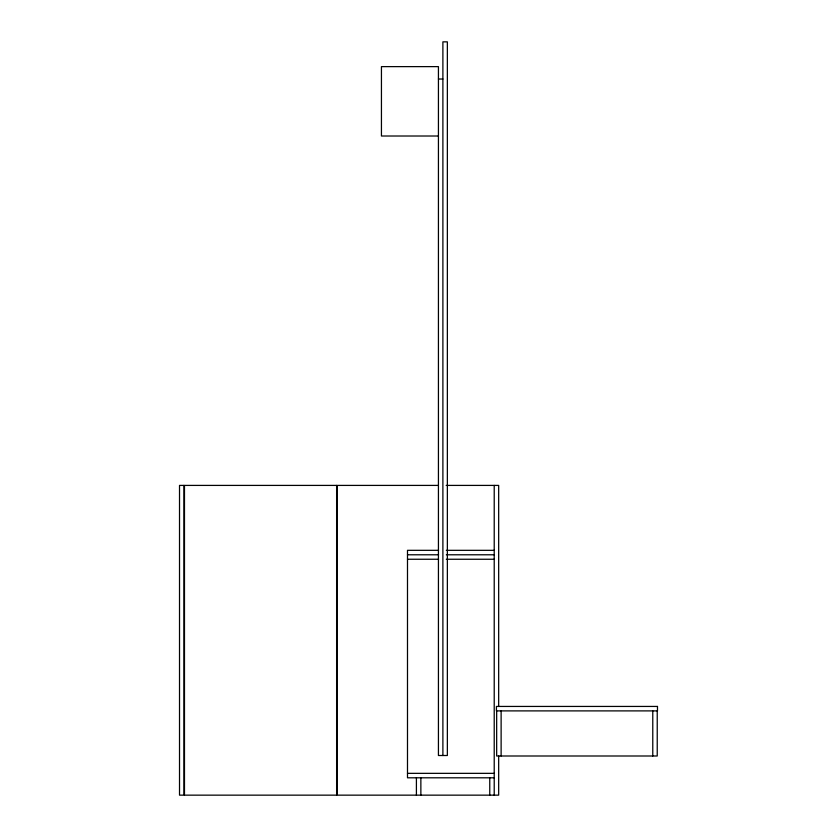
<?xml version="1.0" encoding="UTF-8"?>
<svg xmlns="http://www.w3.org/2000/svg" width="837" height="837" viewBox="0 0 837 837"><rect width="100%" height="100%" fill="white"/><g stroke="black" fill="none" stroke-linecap="round" stroke-linejoin="round"><path stroke-width="1.26" d="M438.431 79.023L442.888 79.023M438.431 136.012L381.442 136.012L381.442 66.625L438.431 66.625L438.431 755.508L447.356 755.508L447.356 41.85L442.888 41.85L442.888 755.508M438.389 485.408L337.112 485.408L337.112 795.15L498.674 795.15L498.674 755.937M446.173 485.408L498.674 485.408L498.674 706.282M438.557 550.327L407.493 550.327L407.493 777.803L494.217 777.803M446.32 550.327L494.217 550.327M407.493 554.785L438.557 554.785M446.32 554.785L494.217 554.785M407.493 559.252L438.557 559.252M446.32 559.252L494.217 559.252M407.493 773.346L494.217 773.346M657.233 710.895L657.233 755.999L496.665 755.999L496.665 710.895M652.776 710.895L652.776 755.999M501.122 710.895L501.122 755.999M494.217 485.408L494.217 795.15M489.76 777.803L489.76 795.15M420.865 777.803L420.865 795.15M416.407 777.803L416.407 795.15M183.973 485.408L179.516 485.408L179.516 795.15L183.973 795.15L183.973 485.408M336.62 485.408L184.475 485.408L184.475 795.15L336.62 795.15L336.62 485.408M657.484 706.438L496.414 706.438L496.414 710.895L657.484 710.895L657.484 706.438"/></g></svg>
